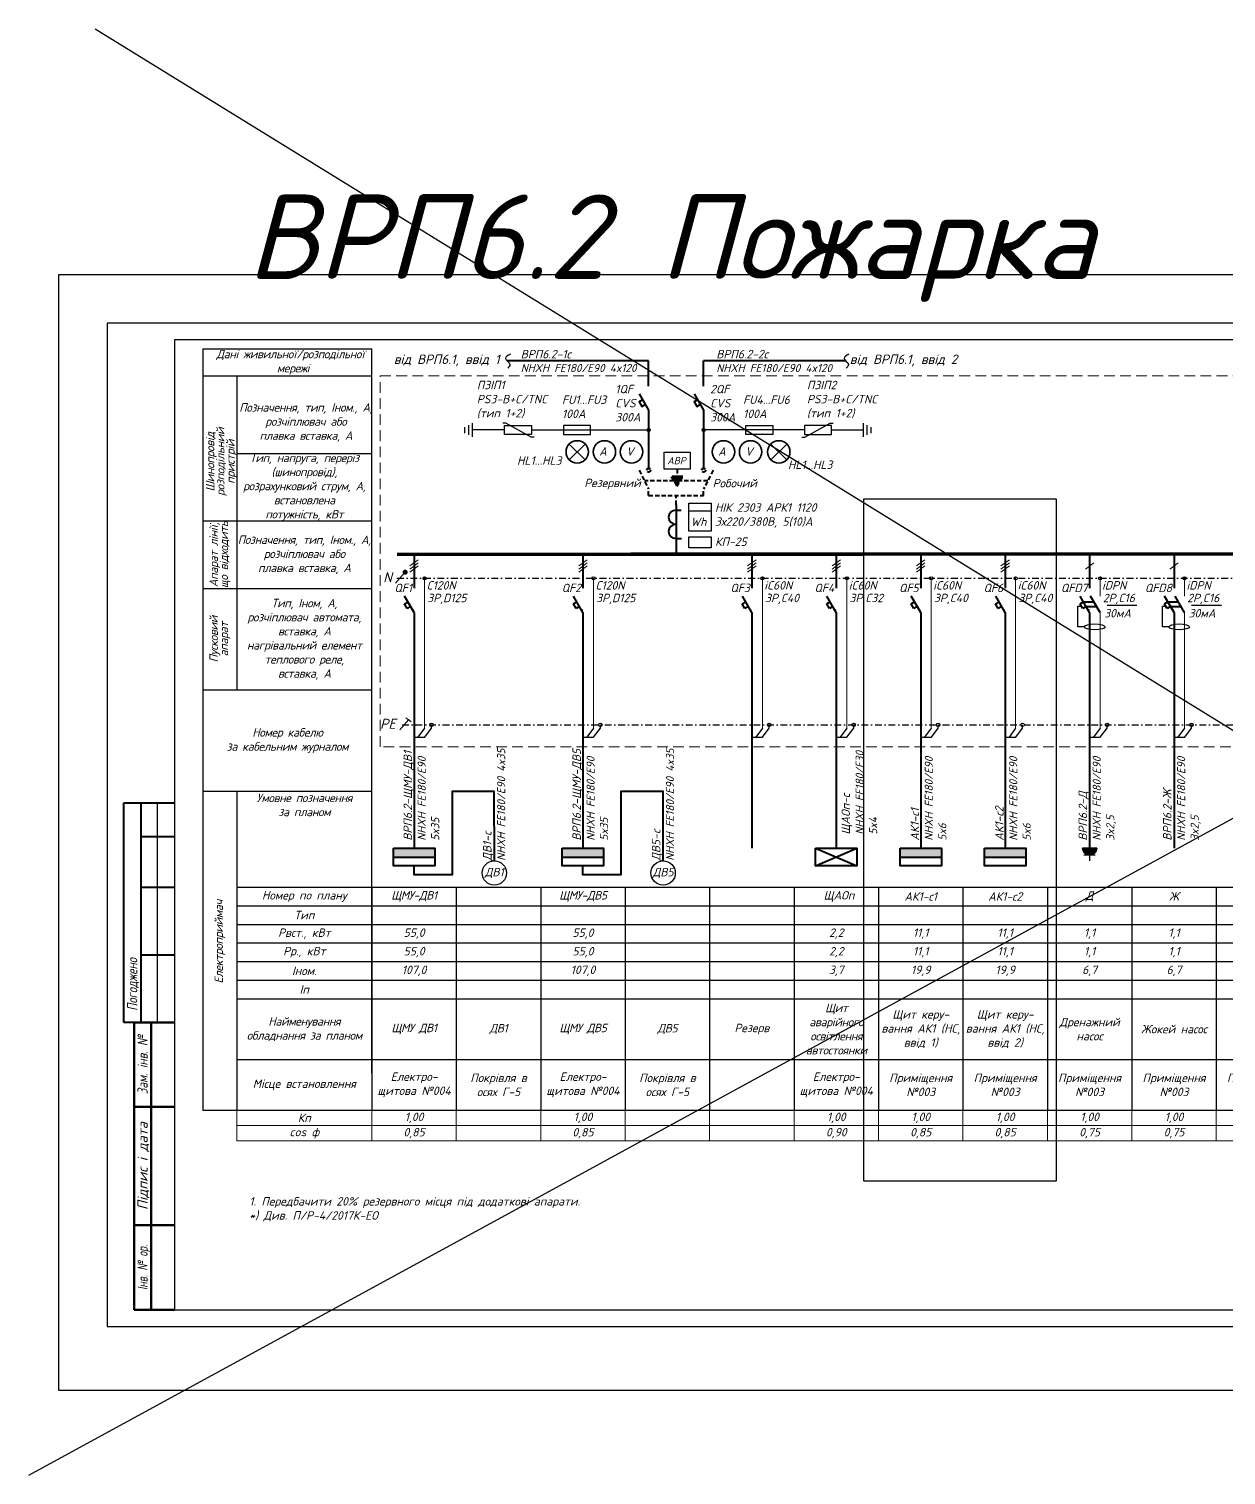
# Model space of a CAD drawing. Header units: millimetres. Extents: x -122434 to 1506205, y -201405 to 386015.
# Drawn here: x 595480 to 630925, y 194990 to 237790 of the extents above; entities that cross this region are included whole.
import ezdxf
from ezdxf.enums import TextEntityAlignment as Align

# ---------------------------------------------------------------- set-up
doc = ezdxf.new("R2010")
doc.units = ezdxf.units.MM
doc.linetypes.add('DASHDOTX2', pattern=[2, 1, -0.5, 0, -0.5])
doc.linetypes.add('DASHED', pattern=[9.525, 6.35, -3.175])
doc.layers.get('Defpoints').update_dxf_attribs({"color": 4})
doc.layers.add('Cхема', color=7, linetype='Continuous')
doc.layers.add('Схема', color=7, linetype='Continuous')
doc.layers.add('Рамка внешняя', color=4, linetype='Continuous', lineweight=30, plot=False)
doc.styles.add('GOST 2.304', font='isocpeui.ttf')
doc.styles.add('ICO', font='isocpeui.ttf')
doc.styles.add('ГОСТ 2.304', font='isocpeui.ttf')
doc.styles.add('СГЕНЕРИР_СТИЛЬ_7', font='isocpeui.ttf')

# ---------------------------------------------------------------- blocks, each defined once
blk = doc.blocks.new('*T30')
at = {"color": 0, "lineweight": -2, "transparency": 16777216}
for p, q in [((0, 0), (4000, 0)), ((0, 0), (0, -6600)), ((4000, 0), (4000, -1650)), ((6500, 0), (6500, -2200)), ((9000, 0), (9000, -1100)), ((11500, 0), (11500, -2200)), ((14000, 0), (14000, -6600)), ((0, -550), (44000, -550)), ((16500, -550), (16500, -3300)), ((19000, -550), (19000, -3300)), ((21500, -550), (21500, -3300)), ((24000, -550), (24000, -3300)), ((26500, -550), (26500, -3300)), ((29000, -550), (29000, -3300)), ((31500, -550), (31500, -3300)), ((34000, -550), (34000, -3300)), ((36500, -550), (36500, -3300)), ((39000, -550), (39000, -1100)), ((41500, -550), (41500, -1100)), ((44000, -550), (44000, -1100)), ((0, -1100), (31500, -1100)), ((0, -1650), (36500, -1650)), ((9000, -1650), (9000, -6600)), ((0, -2200), (4000, -2200)), ((4000, -2200), (4000, -5100)), ((6500, -2200), (9000, -2200)), ((11500, -2200), (36500, -2200)), ((39000, -2200), (39000, -2750)), ((41500, -2200), (41500, -2750)), ((44000, -2200), (44000, -2750)), ((0, -2750), (44000, -2750)), ((6500, -2750), (6500, -6600)), ((11500, -2750), (11500, -6600)), ((0, -3300), (36500, -3300)), ((0, -5100), (4000, -5100)), ((6500, -5100), (9000, -5100)), ((11500, -5100), (31500, -5100)), ((19000, -5100), (19000, -6600)), ((36500, -5100), (44000, -5100)), ((0, -6600), (44000, -6600))]:
    blk.add_line(p, q, dxfattribs=at)
at = {"color": 0, "linetype": 'ByBlock', "lineweight": -2, "transparency": 16777216}
for p, q in [((4000, 0), (44000, 0)), ((16500, 0), (16500, -550)), ((19000, 0), (19000, -550)), ((21500, 0), (21500, -550)), ((24000, 0), (24000, -550)), ((26500, 0), (26500, -550)), ((29000, 0), (29000, -550)), ((31500, 0), (31500, -550)), ((34000, 0), (34000, -550)), ((36500, 0), (36500, -550)), ((39000, 0), (39000, -550)), ((41500, 0), (41500, -550)), ((44000, 0), (44000, -550)), ((9000, -1100), (9000, -1650)), ((31500, -1100), (44000, -1100)), ((39000, -1100), (39000, -2200)), ((41500, -1100), (41500, -2200)), ((44000, -1100), (44000, -2200)), ((4000, -1650), (4000, -2200)), ((36500, -1650), (44000, -1650)), ((4000, -2200), (6500, -2200)), ((6500, -2200), (6500, -2750)), ((9000, -2200), (11500, -2200)), ((11500, -2200), (11500, -2750)), ((36500, -2200), (44000, -2200)), ((39000, -2750), (39000, -6600)), ((41500, -2750), (41500, -6600)), ((44000, -2750), (44000, -6600)), ((16500, -3300), (16500, -6600)), ((19000, -3300), (19000, -5100)), ((21500, -3300), (21500, -6600)), ((24000, -3300), (24000, -6600)), ((26500, -3300), (26500, -6600)), ((29000, -3300), (29000, -6600)), ((31500, -3300), (31500, -6600)), ((34000, -3300), (34000, -6600)), ((36500, -3300), (44000, -3300)), ((36500, -3300), (36500, -6600)), ((4000, -5100), (6500, -5100)), ((4000, -5100), (4000, -6600)), ((9000, -5100), (11500, -5100)), ((31500, -5100), (36500, -5100))]:
    blk.add_line(p, q, dxfattribs=at)
at = {"layer": 'Defpoints', "color": 8, "linetype": 'ByBlock', "lineweight": 0, "transparency": 16777216}
for p, q in [((0, -6600), (0, -7507)), ((4000, -6600), (4000, -7507)), ((6500, -6600), (6500, -7507)), ((9000, -6600), (9000, -7507)), ((11500, -6600), (11500, -7507)), ((14000, -6600), (14000, -7507)), ((16500, -6600), (16500, -7507)), ((19000, -6600), (19000, -7507)), ((21500, -6600), (21500, -7507)), ((24000, -6600), (24000, -7507)), ((26500, -6600), (26500, -7507)), ((29000, -6600), (29000, -7507)), ((31500, -6600), (31500, -7507)), ((34000, -6600), (34000, -7507)), ((36500, -6600), (36500, -7507)), ((39000, -6600), (39000, -7507)), ((41500, -6600), (41500, -7507)), ((44000, -6600), (44000, -7507)), ((0, -7053), (44000, -7053)), ((0, -7507), (44000, -7507))]:
    blk.add_line(p, q, dxfattribs=at)
at = {"color": 0, "transparency": 16777216, "attachment_point": 5}
for s, insert, char_height, width, style in [('Номер по плану', (2000, -275), 250, 3880, 'ГОСТ 2.304'), ('{\\T0.95;ЩМУ-ДВ1}', (5250, -275), 250, 2380, 'ГОСТ 2.304'), ('{\\T0.95;ЩМУ-ДВ5}', (10250, -275), 250, 2380, 'ГОСТ 2.304'), (' ЩАОп', (17750, -275), 250, 2380, 'ГОСТ 2.304'), ('АК1-с1', (20250, -275), 250, 2380, 'ГОСТ 2.304'), ('АК1-с2', (22750, -275), 250, 2380, 'ГОСТ 2.304'), ('Д', (25250, -275), 250, 2380, 'ГОСТ 2.304'), ('Ж', (27750, -275), 250, 2380, 'ГОСТ 2.304'), ('К', (30250, -275), 250, 2380, 'ГОСТ 2.304'), ('{\\C256;НСПж1}', (32750, -275), 250, 2380, 'ГОСТ 2.304'), ('{\\C256;НСПж2}', (35250, -275), 250, 2380, 'ГОСТ 2.304'), ('Тип', (2000, -825), 250, 3880, 'ГОСТ 2.304'), ('Рвст., кВт', (2000, -1375), 250, 3880, 'ГОСТ 2.304'), ('55,0', (5250, -1375), 250, 2380, 'ГОСТ 2.304'), ('55,0', (10250, -1375), 250, 2380, 'ГОСТ 2.304'), ('2,2', (17750, -1375), 250, 2380, 'ГОСТ 2.304'), ('11,1', (20250, -1375), 250, 2380, 'ГОСТ 2.304'), ('11,1', (22750, -1375), 250, 2380, 'ГОСТ 2.304'), ('1,1', (25250, -1375), 250, 2380, 'ГОСТ 2.304'), ('1,1', (27750, -1375), 250, 2380, 'ГОСТ 2.304'), ('1,5', (30250, -1375), 250, 2380, 'ГОСТ 2.304'), ('2,2', (32750, -1375), 250, 2380, 'ГОСТ 2.304'), ('2,2', (35250, -1375), 250, 2380, 'ГОСТ 2.304'), ('Рр., кВт', (2000, -1925), 250, 3880, 'ГОСТ 2.304'), ('55,0', (5250, -1925), 250, 2380, 'ГОСТ 2.304'), ('55,0', (10250, -1925), 250, 2380, 'ГОСТ 2.304'), ('2,2', (17750, -1925), 250, 2380, 'ГОСТ 2.304'), ('11,1', (20250, -1925), 250, 2380, 'GOST 2.304'), ('11,1', (22750, -1925), 250, 2380, 'GOST 2.304'), ('1,1', (25250, -1925), 250, 2380, 'GOST 2.304'), ('1,1', (27750, -1925), 250, 2380, 'GOST 2.304'), ('1,5', (30250, -1925), 250, 2380, 'GOST 2.304'), ('1,6', (32750, -1925), 250, 2380, 'GOST 2.304'), ('1,6', (35250, -1925), 250, 2380, 'GOST 2.304'), ('Іном.', (2000, -2475), 250, 3880, 'ГОСТ 2.304'), ('107,0', (5250, -2475), 250, 2380, 'ГОСТ 2.304'), ('107,0', (10250, -2475), 250, 2380, 'ГОСТ 2.304'), ('3,7', (17750, -2475), 250, 2380, 'ГОСТ 2.304'), ('19,9', (20250, -2475), 250, 2380, 'ГОСТ 2.304'), ('19,9', (22750, -2475), 250, 2380, 'ГОСТ 2.304'), ('6,7', (25250, -2475), 250, 2380, 'ГОСТ 2.304'), ('6,7', (27750, -2475), 250, 2380, 'ГОСТ 2.304'), ('9,1', (30250, -2475), 250, 2380, 'ГОСТ 2.304'), ('3,4', (32750, -2475), 250, 2380, 'ГОСТ 2.304'), ('3,4', (35250, -2475), 250, 2380, 'ГОСТ 2.304'), ('Іп', (2000, -3025), 250, 3880, 'ГОСТ 2.304'), ('{\\T0.95;\\C7;Найменування обладнання за планом}', (2000, -4200), 250, 3880, 'ГОСТ 2.304'), ('{\\T0.95;Щит аварійного освітлення автостоянки}', (17750, -4200), 250, 2380, 'ГОСТ 2.304'), ('Щит керу- вання АК1 (НС, ввід 1)', (20250, -4200), 250, 2380, 'ГОСТ 2.304'), ('Щит керу- вання АК1 (НС, ввід 2)', (22750, -4200), 250, 2380, 'ГОСТ 2.304'), (' НС протипож. водопостачан- ня паркінгу', (32750, -4200), 240, 2480, 'ГОСТ 2.304'), (' НС протипож. водопостачан- ня відм. 0.000', (35250, -4200), 240, 2480, 'ГОСТ 2.304'), ('{\\T0.95;ЩМУ ДВ1}', (5250, -4200), 250, 2380, 'ГОСТ 2.304'), ('{\\T0.95;ДВ1}', (7750, -4200), 250, 2380, 'ГОСТ 2.304'), ('{\\T0.95;ЩМУ ДВ5}', (10250, -4200), 250, 2380, 'ГОСТ 2.304'), ('{\\T0.95;ДВ5}', (12750, -4200), 250, 2380, 'ГОСТ 2.304'), ('Резерв', (15250, -4200), 250, 2380, 'ГОСТ 2.304'), ('Дренажний насос', (25250, -4200), 250, 2380, 'ГОСТ 2.304'), ('Жокей насос', (27750, -4200), 250, 2380, 'ГОСТ 2.304'), ('Компресор', (30250, -4200), 250, 2380, 'ГОСТ 2.304'), ('Резерв', (37750, -4200), 250, 2380, 'ГОСТ 2.304'), ('Резерв', (40250, -4200), 250, 2380, 'ГОСТ 2.304'), ('Резерв', (42750, -4200), 250, 2380, 'ГОСТ 2.304'), ('Електро- щитова №004', (5250, -5850), 250, 2380, 'ГОСТ 2.304'), ('Покрівля в осях Г-5', (7750, -5850), 250, 2380, 'ГОСТ 2.304'), ('Електро- щитова №004', (10250, -5850), 250, 2380, 'ГОСТ 2.304'), ('Покрівля в осях Г-5', (12750, -5850), 250, 2380, 'ГОСТ 2.304'), ('Електро- щитова №004', (17750, -5850), 250, 2380, 'ГОСТ 2.304'), ('Приміщення №003', (20250, -5850), 250, 2380, 'ГОСТ 2.304'), ('Приміщення №003', (22750, -5850), 250, 2380, 'ГОСТ 2.304'), ('Приміщення №003', (25250, -5850), 250, 2380, 'ГОСТ 2.304'), ('Приміщення №003', (27750, -5850), 250, 2380, 'ГОСТ 2.304'), ('Приміщення №003', (30250, -5850), 250, 2380, 'ГОСТ 2.304'), ('Приміщення №002', (32750, -5850), 250, 2380, 'ГОСТ 2.304'), ('Приміщення №002', (35250, -5850), 250, 2380, 'ГОСТ 2.304'), ('Місце встановлення', (2000, -5850), 250, 3880, 'ГОСТ 2.304')]:
    blk.add_mtext(s, dxfattribs=dict(at, insert=insert, char_height=char_height, width=width, style=style))
at = {"color": 7, "true_color": 0xffffff, "transparency": 16777216, "char_height": 250, "attachment_point": 5, "style": 'ГОСТ 2.304'}
for s, insert, width in [('Кп', (2000, -6827), 3880), ('1,00', (5250, -6827), 2380), ('1,00', (10250, -6827), 2380), ('1,00', (17750, -6827), 2380), ('1,00', (20250, -6827), 2380), ('1,00', (22750, -6827), 2380), ('1,00', (25250, -6827), 2380), ('1,00', (27750, -6827), 2380), ('1,00', (30250, -6827), 2380), ('0,74', (32750, -6827), 2380), ('0,74', (35250, -6827), 2380), ('cos ф', (2000, -7280), 3880), ('0,85', (5250, -7280), 2380), ('0,85', (10250, -7280), 2380), ('0,90', (17750, -7280), 2380), ('0,85', (20250, -7280), 2380), ('0,85', (22750, -7280), 2380), ('0,75', (25250, -7280), 2380), ('0,75', (27750, -7280), 2380), ('0,75', (30250, -7280), 2380), ('0,73', (32750, -7280), 2380), ('0,73', (35250, -7280), 2380)]:
    blk.add_mtext(s, dxfattribs=dict(at, insert=insert, width=width))
blk = doc.blocks.new('*U160')
at = {"color": 0, "lineweight": 40}
for p, q in [((0, 0), (0, -1005)), ((0, -1720), (-280, -1240)), ((-284, -1468), (-180, -1408)), ((-204, -1607), (-284, -1468)), ((-100, -1547), (-204, -1607))]:
    blk.add_line(p, q, dxfattribs=at)
at = {"color": 0, "lineweight": 13}
for p, q in [((-124, -348), (124, -163)), ((-124, -441), (124, -256)), ((-124, -533), (124, -348))]:
    blk.add_line(p, q, dxfattribs=at)
at = {"color": 0, "lineweight": 9}
for p, q in [((311, -711), (311, -1240)), ((311, -1240), (311, -1720)), ((311, -2461), (311, -1720)), ((311, -2941), (311, -2461)), ((311, -5151), (311, -2941))]:
    blk.add_line(p, q, dxfattribs=at)
at = {"lineweight": 40}
for p, q in [((0, -1720), (0, -2226)), ((0, -2226), (0, -2941)), ((0, -2941), (0, -4529))]:
    blk.add_line(p, q, dxfattribs=at)
at = {"color": 0}
blk.add_circle((311, -711), 46.3, dxfattribs=at)
at = {"color": 0, "lineweight": 40}
blk.add_point((-37, -1659), dxfattribs=at)
at = {"lineweight": 50, "style": 'ГОСТ 2.304'}
for tag, p in [('ТYPE', (369, -1046)), ('CURRENT', (391, -1419))]:
    blk.add_attdef(tag, p, '', height=250, dxfattribs=at)
at = {"style": 'ГОСТ 2.304'}
blk.add_attdef('QF', text='', height=250, dxfattribs=at).set_placement((-61, -997), align=Align.MIDDLE_RIGHT)
blk = doc.blocks.new('*U159')
at = {"color": 0, "lineweight": 40}
for p, q in [((0, 0), (0, -1005)), ((0, -1720), (-280, -1240)), ((311, -1720), (31, -1240)), ((-284, -1468), (-180, -1408)), ((-204, -1607), (-284, -1468)), ((-100, -1547), (-204, -1607)), ((-181, -1409), (130, -1409)), ((-100, -1547), (210, -1547))]:
    blk.add_line(p, q, dxfattribs=at)
at = {"color": 0, "lineweight": 13}
blk.add_line((-124, -441), (124, -256), dxfattribs=at)
at = {"color": 0, "lineweight": 9}
for p, q in [((311, -711), (311, -1240)), ((311, -2461), (311, -1720)), ((311, -2941), (311, -2461)), ((311, -5151), (311, -2941))]:
    blk.add_line(p, q, dxfattribs=at)
blk.add_line((516, -1512), (1402, -1512))
at = {"lineweight": 40}
for p, q in [((0, -1720), (0, -2226)), ((0, -2226), (0, -2941)), ((0, -2941), (0, -4529))]:
    blk.add_line(p, q, dxfattribs=at)
at = {"color": 0}
blk.add_lwpolyline([(-151, -2149), (-346, -2149), (-346, -1537), (-244, -1537)], dxfattribs=at)
blk.add_circle((311, -711), 46.3, dxfattribs=at)
blk.add_ellipse((153, -2149), major_axis=(-304, 0), ratio=0.29336, dxfattribs=at)
at = {"color": 0, "lineweight": 40}
blk.add_point((-37, -1659), dxfattribs=at)
at = {"lineweight": 50, "style": 'ГОСТ 2.304'}
for tag, p in [('ТYPE', (369, -1046)), ('CURRENT', (391, -1419)), ('D_CURRENT', (432, -1871))]:
    blk.add_attdef(tag, p, '', height=250, dxfattribs=at)
at = {"style": 'ГОСТ 2.304'}
blk.add_attdef('QF', text='', height=250, dxfattribs=at).set_placement((-61, -997), align=Align.MIDDLE_RIGHT)
blk = doc.blocks.new('*U4')
h = blk.add_hatch(color=256)
h.dxf.hatch_style = 1
h.paths.add_polyline_path([(175, 0, 1), (-175, 0)])
at = {"color": 0, "linetype": 'Continuous', "lineweight": 30}
for p, q in [((175, 0), (-175, 0)), ((140, 175), (-140, 175)), ((0, 175), (0, 315)), ((0, 175), (0, 315)), ((0, 175), (0, 315))]:
    blk.add_line(p, q, dxfattribs=at)
blk.add_arc((0, 0), 175, 0, 180, dxfattribs=at)
blk = doc.blocks.new('Рамка А4х3')
at = {"lineweight": 40}
for p, q in [((4.94, 90), (4.94, 155)), ((4.94, 155), (19.94, 155)), ((9.94, 155), (9.94, 90)), ((9.94, 145), (19.94, 145)), ((9.94, 130), (19.94, 130)), ((9.94, 110), (19.94, 110)), ((19.94, 90), (4.94, 90))]:
    blk.add_line(p, q, dxfattribs=at)
at = {"lineweight": 25}
blk.add_line((14.94, 90), (14.94, 155), dxfattribs=at)
at = {"linetype": 'Continuous', "lineweight": 60}
for p, q in [((8, 5), (8, 90)), ((8, 90), (20, 90)), ((8, 90), (20, 90)), ((13, 5), (13, 90)), ((8, 65), (20, 65)), ((8, 30), (20, 30)), ((20, 5), (8, 5))]:
    blk.add_line(p, q, dxfattribs=at)
at = {"lineweight": 30, "ltscale": 100}
blk.add_lwpolyline([(20, 5), (625, 5), (625, 292), (20, 292)], close=True, dxfattribs=at)
at = {"layer": 'Рамка внешняя', "ltscale": 100}
blk.add_lwpolyline([(0, 0), (630, 0), (630, 297), (0, 297)], close=True, dxfattribs=at)
at = {"linetype": 'Continuous', "lineweight": 25, "style": 'СГЕНЕРИР_СТИЛЬ_7'}
for s, width, p in [('Погоджено', 0.8, (7.44, 101.27)), ('Зам. інв. №', 0.8, (10.5, 77.5)), ('Інв. № ор.', 0.7, (10.5, 17.5))]:
    blk.add_text(s, height=3, rotation=90, dxfattribs=dict(at, width=width)).set_placement(p, align=Align.MIDDLE_CENTER)
blk.add_text('Підпис і дата', height=3, rotation=90, dxfattribs=at).set_placement((10.5, 47.5), align=Align.MIDDLE_CENTER)
at = {"layer": 'Схема', "linetype": 'Continuous', "style": 'ГОСТ 2.304'}
blk.add_text('А4х3', height=2.5, dxfattribs=at).set_placement((606.77, 1.24))

msp = doc.modelspace()

# ---------------------------------------------------------------- hatches: boundary and pattern name
at = {"lineweight": 40}
h = msp.add_hatch(color=256, dxfattribs=at)
h.dxf.hatch_style = 1
h.paths.add_polyline_path([(607496, 213544), (606271, 213544), (606271, 213281), (607496, 213281)])
h = msp.add_hatch(color=256, dxfattribs=at)
h.dxf.hatch_style = 1
h.paths.add_polyline_path([(612496, 213544), (611271, 213544), (611271, 213281), (612496, 213281)])
h = msp.add_hatch(color=256, dxfattribs=at)
h.dxf.hatch_style = 1
h.paths.add_polyline_path([(622496, 213544), (621271, 213544), (621271, 213281), (622496, 213281)])
h = msp.add_hatch(color=256, dxfattribs=at)
h.dxf.hatch_style = 1
h.paths.add_polyline_path([(624996, 213544), (623771, 213544), (623771, 213281), (624996, 213281)])
at = {"layer": 'Схема', "linetype": 'DASHED', "lineweight": 40, "ltscale": 20}
h = msp.add_hatch(color=7, dxfattribs=at)
h.dxf.hatch_style = 1
h.paths.add_polyline_path([(614840, 224547), (614500, 224547), (614670, 224251)])

# ---------------------------------------------------------------- linework, layer by layer
at = {"color": 7, "ltscale": 300}
for p, q in [((600634, 228324, 0), (605634, 228324, 0)), ((600634, 228324, 0), (600634, 205789, 0)), ((605634, 206884, 0), (605634, 228324, 0)), ((600634, 227524, 0), (605634, 227524, 0)), ((601634, 227524, 0), (601634, 223227, 0)), ((601634, 225227, 0), (605634, 225227, 0)), ((600634, 223227, 0), (605634, 223227, 0)), ((601634, 223227, 0), (601634, 221227, 0)), ((600634, 221227, 0), (605634, 221227, 0)), ((601634, 221227, 0), (601634, 218227, 0)), ((600634, 218227, 0), (605634, 218227, 0)), ((600634, 215227, 0), (605634, 215227, 0)), ((601634, 215224, 0), (601634, 206884, 0)), ((600634, 205789, 0), (601634, 205789, 0))]:
    msp.add_line(p, q, dxfattribs=at)
at = {"lineweight": 40, "ltscale": 300}
for p, q in [((613828, 227962, 0), (609646, 227962, 0)), ((619672, 227962, 0), (615457, 227962, 0))]:
    msp.add_line(p, q, dxfattribs=at)
at = {"color": 7, "lineweight": 30, "ltscale": 300}
for p, q in [((609600, 226121, 0), (609510, 226121, 0)), ((610349, 225706, 0), (609600, 226121, 0)), ((618456, 225706, 0), (619206, 226121, 0)), ((619206, 226121, 0), (619295, 226121, 0)), ((609561, 225920, 0), (608617, 225920, 0)), ((610439, 225706, 0), (610349, 225706, 0)), ((610360, 225920, 0), (613828, 225920, 0)), ((618445, 225920, 0), (615456, 225920, 0)), ((618367, 225706, 0), (618456, 225706, 0)), ((619245, 225920, 0), (620189, 225920, 0)), ((615017, 223527, 0), (615676, 223527, 0))]:
    msp.add_line(p, q, dxfattribs=at)
at = {"color": 7, "lineweight": 40, "ltscale": 300}
for p, q in [((614632, 223548, 0), (614796, 223548, 0)), ((614632, 222708, 0), (614802, 222708, 0))]:
    msp.add_line(p, q, dxfattribs=at)
at = {"color": 0, "linetype": 'DASHDOTX2', "ltscale": 200}
for p, q in [((606376, 221532, 0), (647347, 221532, 0)), ((606528, 217193, 0), (647347, 217193, 0))]:
    msp.add_line(p, q, dxfattribs=at)
at = {"lineweight": 40, "ltscale": 200}
for p, q in [((606884, 217714, 0), (606884, 213544, 0)), ((611884, 217714, 0), (611884, 213544, 0)), ((616884, 217714, 0), (616884, 213544, 0)), ((619384, 217714, 0), (619384, 213544, 0)), ((621884, 217714, 0), (621884, 213544, 0)), ((624384, 217714, 0), (624384, 213544, 0)), ((626884, 217714, 0), (626884, 213544, 0)), ((629384, 217714, 0), (629384, 213544, 0)), ((606271, 213281, 0), (607496, 213281, 0)), ((611271, 213281, 0), (612496, 213281, 0)), ((618771, 213544, 0), (619996, 213018, 0)), ((618771, 213018, 0), (619996, 213544, 0)), ((621271, 213281, 0), (622496, 213281, 0)), ((623771, 213281, 0), (624996, 213281, 0))]:
    msp.add_line(p, q, dxfattribs=at)
at = {"color": 0, "ltscale": 200}
for p, q in [((607195, 217092, 0), (606998, 216832, 0)), ((607199, 216832, 0), (607401, 217093, 0)), ((607401, 217093, 0), (607401, 217193, 0)), ((612195, 217092, 0), (611998, 216832, 0)), ((612199, 216832, 0), (612401, 217093, 0)), ((612401, 217093, 0), (612401, 217193, 0)), ((617195, 217092, 0), (616998, 216832, 0)), ((617199, 216832, 0), (617401, 217093, 0)), ((617401, 217093, 0), (617401, 217193, 0)), ((619695, 217092, 0), (619498, 216832, 0)), ((619699, 216832, 0), (619901, 217093, 0)), ((619901, 217093, 0), (619901, 217193, 0)), ((622195, 217092, 0), (621998, 216832, 0)), ((622199, 216832, 0), (622401, 217093, 0)), ((622401, 217093, 0), (622401, 217193, 0)), ((624695, 217092, 0), (624498, 216832, 0)), ((624699, 216832, 0), (624901, 217093, 0)), ((624901, 217093, 0), (624901, 217193, 0)), ((627195, 217092, 0), (626998, 216832, 0)), ((627199, 216832, 0), (627401, 217093, 0)), ((627401, 217093, 0), (627401, 217193, 0)), ((629695, 217092, 0), (629498, 216832, 0)), ((629699, 216832, 0), (629901, 217093, 0)), ((629901, 217093, 0), (629901, 217193, 0)), ((606875, 216832, 0), (607199, 216832, 0)), ((611875, 216832, 0), (612199, 216832, 0)), ((616875, 216832, 0), (617199, 216832, 0)), ((619375, 216832, 0), (619699, 216832, 0)), ((621875, 216832, 0), (622199, 216832, 0)), ((624375, 216832, 0), (624699, 216832, 0)), ((626875, 216832, 0), (627199, 216832, 0)), ((629375, 216832, 0), (629699, 216832, 0))]:
    msp.add_line(p, q, dxfattribs=at)
at = {"color": 1}
for points in [[(597440, 237790), (666810, 195050)], [(595480, 194990), (663900, 232300)]]:
    msp.add_lwpolyline(points, dxfattribs=at)
at = {"color": 3}
msp.add_lwpolyline([(596361, 230519), (662346, 230519), (662346, 197494), (596361, 197494)], close=True, dxfattribs=at)
at = {"lineweight": 40, "ltscale": 300, "elevation": 0}
for points in [[(613828, 227221), (613828, 227962)], [(615457, 227221), (615457, 227962)], [(613548, 226986), (613828, 226506)], [(615177, 226986), (615457, 226506)], [(613647, 226817), (613544, 226758), (613624, 226619), (613727, 226679)], [(613828, 226506), (613828, 224784)], [(615275, 226817), (615173, 226758), (615253, 226619), (615356, 226679)], [(615457, 226506), (615457, 224784)], [(614642, 223709), (614642, 222243)]]:
    msp.add_lwpolyline(points, dxfattribs=at)
at = {"linetype": 'DASHED', "lineweight": 18, "ltscale": 50, "elevation": 0}
msp.add_lwpolyline([(605881, 227524), (649160, 227524), (649160, 216544), (605881, 216544)], close=True, dxfattribs=at)
at = {"color": 7, "lineweight": 30, "ltscale": 100, "elevation": 0}
for points in [[(608390, 225831), (608390, 226008)], [(608504, 225774), (608504, 226066)], [(608617, 225716), (608617, 226123)], [(620189, 225716), (620189, 226123)], [(620302, 225774), (620302, 226066)], [(620415, 225831), (620415, 226008)]]:
    msp.add_lwpolyline(points, dxfattribs=at)
for points in [[(609561, 225783), (609561, 226057), (610360, 226057), (610360, 225783)], [(612103, 225783), (612103, 226057), (611304, 226057), (611304, 225783)], [(616702, 225783), (616702, 226057), (617502, 226057), (617502, 225783)], [(619245, 225783), (619245, 226057), (618445, 226057), (618445, 225783)], [(615017, 223755), (615676, 223755), (615676, 222922), (615017, 222922)], [(615017, 222755), (615676, 222755), (615676, 222429), (615017, 222429)]]:
    msp.add_lwpolyline(points, close=True, dxfattribs=at)
at = {"color": 0, "ltscale": 50, "elevation": 0}
msp.add_lwpolyline([(614285, 225262), (615058, 225262), (615058, 224759), (614285, 224759)], close=True, dxfattribs=at)
at = {"color": 0, "lineweight": 40, "ltscale": 50, "const_width": 100, "elevation": 0}
msp.add_lwpolyline([(606383, 222243), (647347, 222251)], dxfattribs=at)
at = {"lineweight": 9, "ltscale": 50, "const_width": 75, "elevation": 0}
msp.add_lwpolyline([(606581, 221710, 1), (606656, 221710, 1)], format="xyb", close=True, dxfattribs=at)
at = {"lineweight": 20, "ltscale": 50, "elevation": 0}
for points in [[(606593, 221682), (606336, 221382)], [(606719, 217344), (606463, 217044)], [(606716, 217347), (606797, 217283), (606642, 217404)]]:
    msp.add_lwpolyline(points, dxfattribs=at)
at = {"lineweight": 40, "ltscale": 200, "elevation": 0}
for points in [[(609261, 213170), (609258, 215225), (608008, 215225), (608008, 212752), (606884, 212752), (606884, 213018)], [(614258, 213170), (614258, 215225), (613008, 215225), (613008, 212752), (611884, 212752), (611884, 213018)]]:
    msp.add_lwpolyline(points, dxfattribs=at)
at = {"lineweight": 40, "ltscale": 50, "elevation": 0}
for points in [[(606271, 213544), (607496, 213544), (607496, 213018), (606271, 213018)], [(611271, 213544), (612496, 213544), (612496, 213018), (611271, 213018)], [(618771, 213544), (619996, 213544), (619996, 213018), (618771, 213018)], [(621271, 213544), (622496, 213544), (622496, 213018), (621271, 213018)], [(623771, 213544), (624996, 213544), (624996, 213018), (623771, 213018)]]:
    msp.add_lwpolyline(points, close=True, dxfattribs=at)
at = {"color": 0, "lineweight": 30}
for centre in [(613827, 225920, 0), (615456, 225920, 0)]:
    msp.add_circle(centre, 46.3, dxfattribs=at)
at = {"color": 0}
for centre in [(607401, 217193, 0), (612401, 217193, 0), (617401, 217193, 0), (619901, 217193, 0), (622401, 217193, 0), (624901, 217193, 0), (627401, 217193, 0), (629901, 217193, 0)]:
    msp.add_circle(centre, 51.8, dxfattribs=at)
for centre in [(609258, 212810, 0), (614258, 212810, 0)]:
    msp.add_circle(centre, 360)
at = {"color": 7, "lineweight": 40}
for centre in [(614632, 223337, 0), (614632, 222918, 0)]:
    msp.add_arc(centre, 211, 90, 270, dxfattribs=at)
at = {"color": 7}
for points in [[(609736, 228160, 0), (609592, 228038, 0), (609720, 227857, 0), (609656, 227751, 0)], [(619758, 228160, 0), (619614, 228038, 0), (619742, 227857, 0), (619678, 227751, 0)]]:
    msp.add_spline(points, degree=3, dxfattribs=at)
at = {"layer": 'Cхема', "lineweight": 35}
for p, q in [((611948, 225037, 0), (611480, 225505, 0)), ((611480, 225037, 0), (611948, 225505, 0)), ((617916, 225037, 0), (617447, 225505, 0)), ((617447, 225037, 0), (617916, 225505, 0))]:
    msp.add_line(p, q, dxfattribs=at)
for centre in [(611714, 225271, 0), (612520, 225271, 0), (613322, 225271, 0), (616044, 225271, 0), (616846, 225271, 0), (617681, 225271, 0)]:
    msp.add_circle(centre, 332, dxfattribs=at)
at = {"layer": 'Defpoints'}
msp.add_lwpolyline([(620196, 223880), (625895, 223880), (625895, 203685), (620196, 203685)], close=True, dxfattribs=at)
at = {"layer": 'Схема', "color": 7, "linetype": 'DASHED', "lineweight": 40, "ltscale": 20}
for p, q in [((613548, 224728, 0), (613828, 224169, 0)), ((613773, 224784, 0), (613883, 224784, 0)), ((614670, 224759, 0), (614670, 224547, 0)), ((615401, 224784, 0), (615512, 224784, 0)), ((615736, 224728, 0), (615457, 224169, 0)), ((614576, 224414, 0), (613705, 224414, 0)), ((615579, 224414, 0), (614764, 224414, 0)), ((613828, 223980, 0), (613828, 224169, 0)), ((613828, 223980, 0), (615457, 223980, 0)), ((614642, 223709, 0), (614642, 223980, 0)), ((615457, 223980, 0), (615457, 224169, 0))]:
    msp.add_line(p, q, dxfattribs=at)
at = {"layer": 'Схема', "color": 7, "linetype": 'DASHED', "lineweight": 40, "ltscale": 20, "elevation": 0}
msp.add_lwpolyline([(614670, 224251), (614840, 224547), (614500, 224547)], close=True, dxfattribs=at)
at = {"layer": 'Схема', "color": 7, "linetype": 'DASHED', "lineweight": 40, "ltscale": 20}
for centre in [(613828, 224728, 0), (615457, 224728, 0)]:
    msp.add_circle(centre, 55.4, dxfattribs=at)

# ---------------------------------------------------------------- block references
at = {"xscale": 100, "yscale": 100, "zscale": 100}
msp.add_blockref('Рамка А4х3', (597795, 199385), dxfattribs=at)
at = {"lineweight": 50}
for name, p, values in [('*U160', (606884, 222243, 0), {'QF': 'QF1', 'ТYPE': 'C120N', 'CURRENT': '3P,D125'}), ('*U160', (611884, 222243, 0), {'QF': 'QF2', 'ТYPE': 'C120N', 'CURRENT': '3P,D125'}), ('*U160', (616884, 222243, 0), {'QF': 'QF3', 'ТYPE': 'iC60N', 'CURRENT': '3P,C40'}), ('*U160', (619384, 222243, 0), {'QF': 'QF4', 'ТYPE': 'iC60N', 'CURRENT': '3P,C32'}), ('*U160', (621884, 222243, 0), {'QF': 'QF5', 'ТYPE': 'iC60N', 'CURRENT': '3P,C40'}), ('*U160', (624384, 222243, 0), {'QF': 'QF6', 'ТYPE': 'iC60N', 'CURRENT': '3P,C40'}), ('*U159', (626884, 222243, 0), {'QF': 'QFD7', 'ТYPE': 'iDPN', 'CURRENT': '2P,C16', 'D_CURRENT': '30мА'}), ('*U159', (629384, 222243, 0), {'QF': 'QFD8', 'ТYPE': 'iDPN', 'CURRENT': '2P,C16', 'D_CURRENT': '30мА'})]:
    msp.add_blockref(name, p, dxfattribs=at).add_auto_attribs(values)
at = {"xscale": -1.2, "yscale": 1.2, "zscale": 1.2, "rotation": 180}
msp.add_blockref('*U4', (626884, 213544, 0), dxfattribs=at)
msp.add_blockref('*T30', (601634, 212389, 0))

# ---------------------------------------------------------------- texts
at = {"color": 3, "lineweight": 40, "style": 'GOST 2.304'}
msp.add_text('ВРП6.2 Пожарка', height=2500, dxfattribs=at).set_placement((601936, 230390))
at = {"color": 0, "lineweight": 40, "style": 'ГОСТ 2.304'}
for s, p in [('від ВРП6.1, ввід 1', (606284, 227872, 0)), ('від ВРП6.1, ввід 2', (619782, 227872, 0))]:
    msp.add_text(s, height=281.25, dxfattribs=at).set_placement(p)
at = {"color": 7, "lineweight": 40, "style": 'ГОСТ 2.304'}
for s, p in [('HL1...HL3', (609933, 224890, 0)), ('А', (612362, 225161, 0)), ('V', (613163, 225161, 0)), ('А', (615886, 225161, 0)), ('V', (616688, 225161, 0)), ('HL1...HL3', (617955, 224767, 0)), ('Wh', (615075, 223079, 0))]:
    msp.add_text(s, height=250, dxfattribs=at).set_placement(p)
at = {"color": 0, "lineweight": 9, "style": 'ICO'}
for s, p in [('N', (605970, 221413, 0)), ('PE', (605877, 217075, 0))]:
    msp.add_text(s, height=300, dxfattribs=at).set_placement(p)
at = {"color": 7, "linetype": 'Continuous', "char_height": 250, "style": 'ГОСТ 2.304'}
for s, insert, width, attachment_point in [('{\\T0.95;Дані живильної/розподільної\\P мережі}', (603224, 227924, 0), 5000, 5), ('{\\C256;ПЗІП1\\PPS3-B+C/TNC\\P(тип 1+2)}', (608741, 226822, 0), 4000, 4), ('{\\C256;ПЗІП2\\PPS3-B+C/TNC\\P(тип 1+2)}', (618515, 226822, 0), 4000, 4), ('{\\C256;FU1...FU3\\P100А }', (611264, 226608, 0), 1387.26, 4), ('{\\C256;FU4...FU6\\P100А }', (616625, 226608, 0), 1387.26, 4), ('{\\T0.95;Позначення, тип, Iном., А, розчіплювач або \\Pплавка вставка, А}', (603679, 226142, 0), 4089.88, 5), ('{\\T0.95;Тип, напруга, переріз (шинопровід), розрахунковий струм, А, встановлена \\Pпотужність, кВт}', (603634, 224227, 0), 4000, 5), ('{\\T0.95;Позначення, тип, Iном., А, розчіплювач або \\Pплавка вставка, А}', (603634, 222227, 0), 4000, 5), ('{\\T0.95;Тип, Iном, А,\\Pрозчіплювач автомата,\\Pвставка, А\\Pнагрівальний елемент теплового реле,\\Pвставка, А}', (603634, 219727, 0), 4000, 5), ('{\\T0.95;Номер кабелю \\Pза кабельним журналом}', (603134, 216727, 0), 5000, 5), ('{\\T0.95;Умовне позначення \\Pза планом}', (603634, 214824, 0), 4000, 5)]:
    msp.add_mtext(s, dxfattribs=dict(at, insert=insert, width=width, attachment_point=attachment_point))
at = {"color": 2, "linetype": 'Continuous', "char_height": 250, "attachment_point": 4, "style": 'ГОСТ 2.304'}
for s, insert, width in [('{\\C256;ВРП6.2-1с\\H0.95833x;\\PNHXH FE180/E90 4x120}', (610041, 227962, 0), 5211.93), ('{\\C256;ВРП6.2-2с\\H0.95833x;\\PNHXH FE180/E90 4x120}', (615832, 227962, 0), 5211.93), ('{\\C256;1QF\\PCVS\\P300А}', (612841, 226714, 0), 4000), ('{\\C256;2QF\\PCVS\\P300А}', (615649, 226714, 0), 4000)]:
    msp.add_mtext(s, dxfattribs=dict(at, insert=insert, width=width))
at = {"color": 7, "linetype": 'Continuous', "char_height": 250, "attachment_point": 5, "rotation": 90, "line_spacing_factor": 0.72, "style": 'ГОСТ 2.304'}
for s, insert, width in [('{\\T0.95;Шинопровід\\Pрозподільний \\Pпристрій}', (601179, 224977, 0), 3500), ('{\\T0.95;Апарат лінії, що відходить}', (601134, 222227, 0), 2000), ('{\\T0.95;Пусковий \\Pапарат}', (601134, 219727, 0), 3000), ('{\\T0.95;Електроприймач}', (601134, 210774, 0), 8900)]:
    msp.add_mtext(s, dxfattribs=dict(at, insert=insert, width=width))
at = {"lineweight": 15, "char_height": 250, "attachment_point": 1, "style": 'ГОСТ 2.304'}
for s, insert, width in [('{\\C7;Резервний}', (611922, 224478, 0), 1265.99), ('{\\C7;Робочий}', (615724, 224472, 0), 1265.99), ('{\\C7;1. Передбачити 20% резервного місця під додаткові апарати.\\P*) }Див. П/Р-4/2017К-ЕО', (602005, 203216, 0), 21517.32)]:
    msp.add_mtext(s, dxfattribs=dict(at, insert=insert, width=width))
at = {"ltscale": 100, "char_height": 250, "attachment_point": 1}
for s, width, insert, style in [('НІК 2303 АРК1 1120\\P3х220/380В, 5(10)А', 3430.03, (615792, 223752, 0), 'GOST 2.304'), ('КП-25', 1652.14, (615795, 222739, 0), 'ГОСТ 2.304')]:
    msp.add_mtext_dynamic_manual_height_columns(s, width=width, gutter_width=1250, heights=[0], dxfattribs=dict(at, insert=insert, style=style))
at = {"color": 2, "linetype": 'Continuous', "char_height": 250, "width": 4000, "attachment_point": 4, "rotation": 90, "style": 'ГОСТ 2.304'}
for s, insert in [('{\\C256;ВРП6.2-ЩМУ-ДВ1\\P\\H0.95833x;NHXH FE180/E90\\P5x35}', (607101, 213765, 0)), ('{\\C256;ДВ1-c\\P\\H0.95833x;NHXH FE180/E90 4x35}', (609255, 213170, 0)), ('{\\C256;ВРП6.2-ЩМУ-ДВ5\\P\\H0.95833x;NHXH FE180/E90\\P5x35}', (612101, 213765, 0)), ('{\\C256;ДВ5-c \\P\\H0.95833x;NHXH FE180/E90 4x35}', (614255, 213170, 0)), ('{\\C256;ЩАОп-с\\P\\H0.95833x;NHXH FE180/E30\\P5x4}', (620067, 213945, 0)), ('{\\C256;АК1-с1\\P\\H0.95833x;NHXH FE180/E90\\P5x6}', (622115, 213765, 0)), ('{\\C256;АК1-с2\\P\\H0.95833x;NHXH FE180/E90\\P5x6}', (624615, 213765, 0)), ('{\\C256;ВРП6.2-Д\\P\\H0.95833x;NHXH FE180/E90\\P3x2,5}', (627115, 213765, 0)), ('{\\C256;ВРП6.2-Ж\\P\\H0.95833x;NHXH FE180/E90\\P3x2,5}', (629615, 213765, 0))]:
    msp.add_mtext(s, dxfattribs=dict(at, insert=insert))
at = {"linetype": 'Continuous', "lineweight": 25, "char_height": 250, "width": 1500, "attachment_point": 5, "line_spacing_factor": 0.84, "style": 'GOST 2.304'}
for s, insert in [('{\\C7;ДВ1}', (609258, 212810, 0)), ('{\\C7;ДВ5}', (614258, 212810, 0))]:
    msp.add_mtext(s, dxfattribs=dict(at, insert=insert))
at = {"layer": 'Схема', "color": 7, "linetype": 'DASHED', "lineweight": 40, "ltscale": 20, "style": 'ГОСТ 2.304'}
msp.add_text('АВР', height=213.8, dxfattribs=at).set_placement((614379, 224906, 0))

doc.saveas('drawing.dxf')
